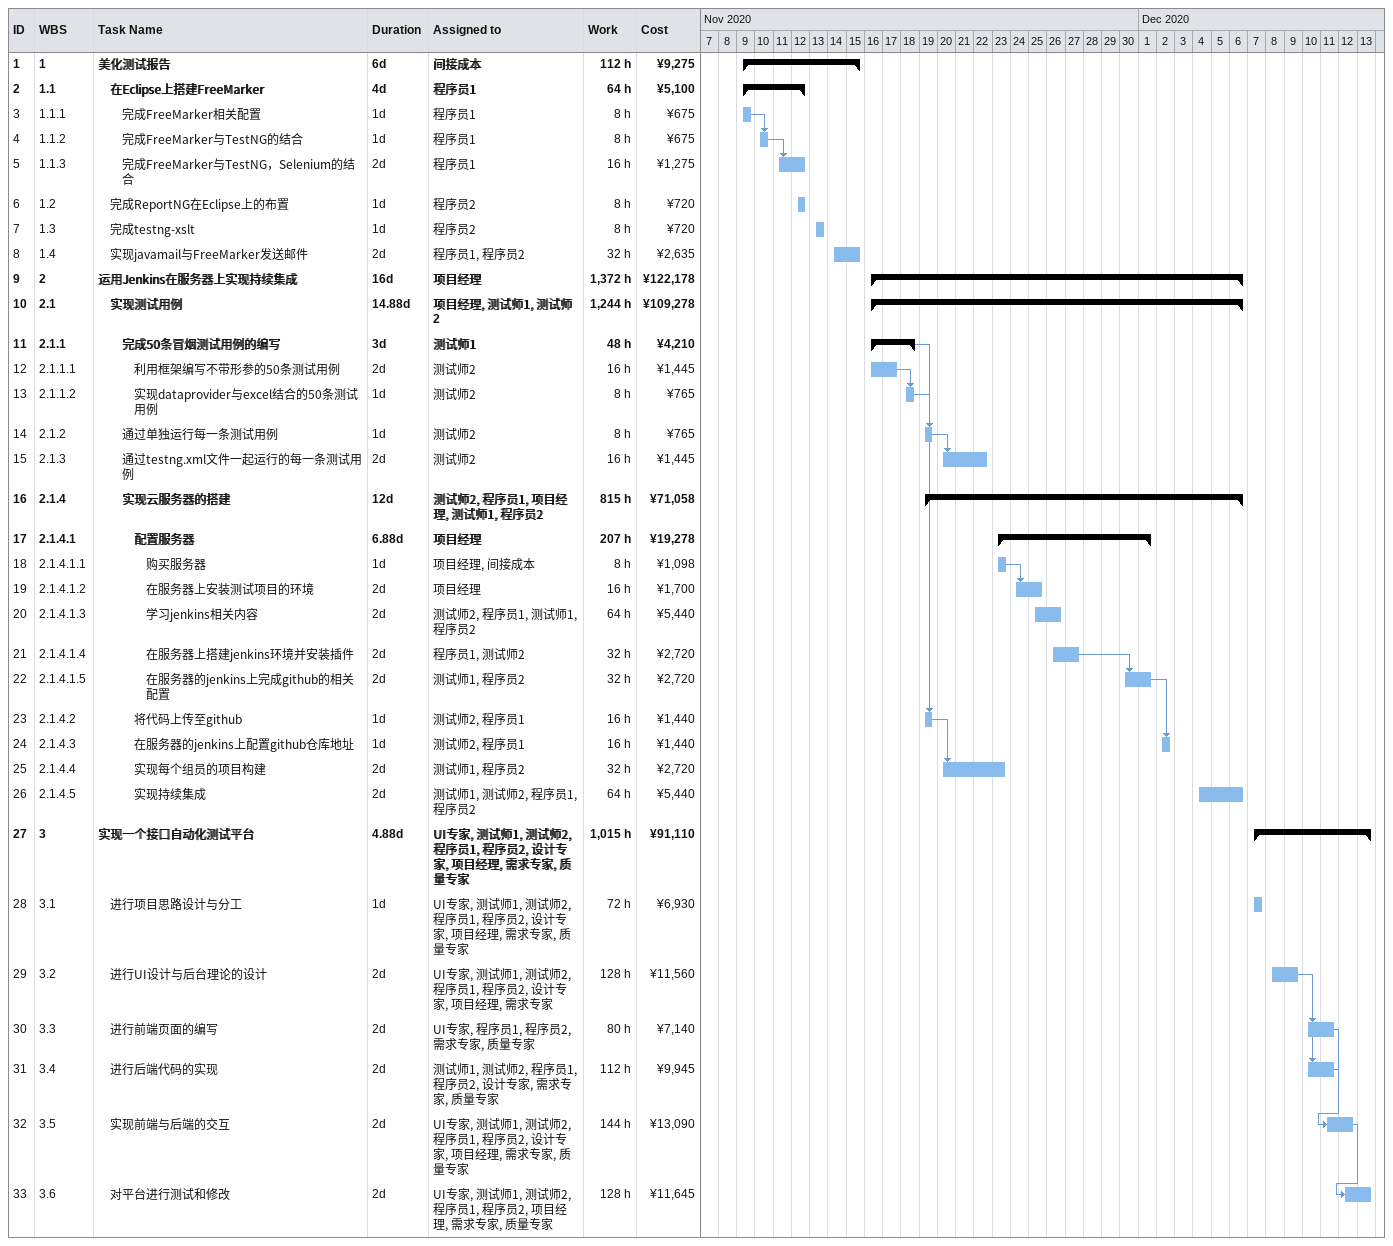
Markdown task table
| ID | WBS | Task | Duration | Start | Finish | Predecessors | Resources | Work (h) | Cost (¥) |
|---|---|---|---|---|---|---|---|---|---|
| 1 | 1 | **美化测试报告** | 6d | 2020-11-09 | 2020-11-15 |  | 间接成本 | 112 | 9275 |
| 2 | 1.1 | **在Eclipse上搭建FreeMarker** | 4d | 2020-11-09 | 2020-11-12 |  | 程序员1 | 64 | 5100 |
| 3 | 1.1.1 | 完成FreeMarker相关配置 | 1d | 2020-11-09 | 2020-11-09 |  | 程序员1 | 8 | 675 |
| 4 | 1.1.2 | 完成FreeMarker与TestNG的结合 | 1d | 2020-11-10 | 2020-11-10 | 3 | 程序员1 | 8 | 675 |
| 5 | 1.1.3 | 完成FreeMarker与TestNG，Selenium的结合 | 2d | 2020-11-11 | 2020-11-12 | 4 | 程序员1 | 16 | 1275 |
| 6 | 1.2 | 完成ReportNG在Eclipse上的布置 | 1d | 2020-11-12 | 2020-11-12 |  | 程序员2 | 8 | 720 |
| 7 | 1.3 | 完成testng-xslt | 1d | 2020-11-13 | 2020-11-13 |  | 程序员2 | 8 | 720 |
| 8 | 1.4 | 实现javamail与FreeMarker发送邮件 | 2d | 2020-11-14 | 2020-11-15 |  | 程序员1, 程序员2 | 32 | 2635 |
| 9 | 2 | **运用Jenkins在服务器上实现持续集成** | 16d | 2020-11-16 | 2020-12-06 |  | 项目经理 | 1372 | 122178 |
| 10 | 2.1 | **实现测试用例** | 14.88d | 2020-11-16 | 2020-12-06 |  | 项目经理, 测试师1, 测试师2 | 1244 | 109278 |
| 11 | 2.1.1 | **完成50条冒烟测试用例的编写** | 3d | 2020-11-16 | 2020-11-18 |  | 测试师1 | 48 | 4210 |
| 12 | 2.1.1.1 | 利用框架编写不带形参的50条测试用例 | 2d | 2020-11-16 | 2020-11-17 |  | 测试师2 | 16 | 1445 |
| 13 | 2.1.1.2 | 实现dataprovider与excel结合的50条测试用例 | 1d | 2020-11-18 | 2020-11-18 | 12 | 测试师2 | 8 | 765 |
| 14 | 2.1.2 | 通过单独运行每一条测试用例 | 1d | 2020-11-19 | 2020-11-19 | 13 | 测试师2 | 8 | 765 |
| 15 | 2.1.3 | 通过testng.xml文件一起运行的每一条测试用例 | 2d | 2020-11-20 | 2020-11-22 | 14 | 测试师2 | 16 | 1445 |
| 16 | 2.1.4 | **实现云服务器的搭建** | 12d | 2020-11-19 | 2020-12-06 |  | 测试师2, 程序员1, 项目经理, 测试师1, 程序员2 | 815 | 71058 |
| 17 | 2.1.4.1 | **配置服务器** | 6.88d | 2020-11-23 | 2020-12-01 |  | 项目经理 | 207 | 19278 |
| 18 | 2.1.4.1.1 | 购买服务器 | 1d | 2020-11-23 | 2020-11-23 |  | 项目经理, 间接成本 | 8 | 1098 |
| 19 | 2.1.4.1.2 | 在服务器上安装测试项目的环境 | 2d | 2020-11-24 | 2020-11-25 | 18 | 项目经理 | 16 | 1700 |
| 20 | 2.1.4.1.3 | 学习jenkins相关内容 | 2d | 2020-11-25 | 2020-11-26 |  | 测试师2, 程序员1, 测试师1, 程序员2 | 64 | 5440 |
| 21 | 2.1.4.1.4 | 在服务器上搭建jenkins环境并安装插件 | 2d | 2020-11-26 | 2020-11-27 |  | 程序员1, 测试师2 | 32 | 2720 |
| 22 | 2.1.4.1.5 | 在服务器的jenkins上完成github的相关配置 | 2d | 2020-11-30 | 2020-12-01 | 21 | 测试师1, 程序员2 | 32 | 2720 |
| 23 | 2.1.4.2 | 将代码上传至github | 1d | 2020-11-19 | 2020-11-19 | 11 | 测试师2, 程序员1 | 16 | 1440 |
| 24 | 2.1.4.3 | 在服务器的jenkins上配置github仓库地址 | 1d | 2020-12-02 | 2020-12-02 | 22 | 测试师2, 程序员1 | 16 | 1440 |
| 25 | 2.1.4.4 | 实现每个组员的项目构建 | 2d | 2020-11-20 | 2020-11-23 | 23 | 测试师1, 程序员2 | 32 | 2720 |
| 26 | 2.1.4.5 | 实现持续集成 | 2d | 2020-12-04 | 2020-12-06 |  | 测试师1, 测试师2, 程序员1, 程序员2 | 64 | 5440 |
| 27 | 3 | **实现一个接口自动化测试平台** | 4.88d | 2020-12-07 | 2020-12-13 |  | UI专家, 测试师1, 测试师2, 程序员1, 程序员2, 设计专家, 项目经理, 需求专家, 质量专家 | 1015 | 91110 |
| 28 | 3.1 | 进行项目思路设计与分工 | 1d | 2020-12-07 | 2020-12-07 |  | UI专家, 测试师1, 测试师2, 程序员1, 程序员2, 设计专家, 项目经理, 需求专家, 质量专家 | 72 | 6930 |
| 29 | 3.2 | 进行UI设计与后台理论的设计 | 2d | 2020-12-08 | 2020-12-09 |  | UI专家, 测试师1, 测试师2, 程序员1, 程序员2, 设计专家, 项目经理, 需求专家 | 128 | 11560 |
| 30 | 3.3 | 进行前端页面的编写 | 2d | 2020-12-10 | 2020-12-11 | 29 | UI专家, 程序员1, 程序员2, 需求专家, 质量专家 | 80 | 7140 |
| 31 | 3.4 | 进行后端代码的实现 | 2d | 2020-12-10 | 2020-12-11 | 29 | 测试师1, 测试师2, 程序员1, 程序员2, 设计专家, 需求专家, 质量专家 | 112 | 9945 |
| 32 | 3.5 | 实现前端与后端的交互 | 2d | 2020-12-11 | 2020-12-12 | 30, 31 | UI专家, 测试师1, 测试师2, 程序员1, 程序员2, 设计专家, 项目经理, 需求专家, 质量专家 | 144 | 13090 |
| 33 | 3.6 | 对平台进行测试和修改 | 2d | 2020-12-12 | 2020-12-13 | 32 | UI专家, 测试师1, 测试师2, 程序员1, 程序员2, 项目经理, 需求专家, 质量专家 | 128 | 11645 |
